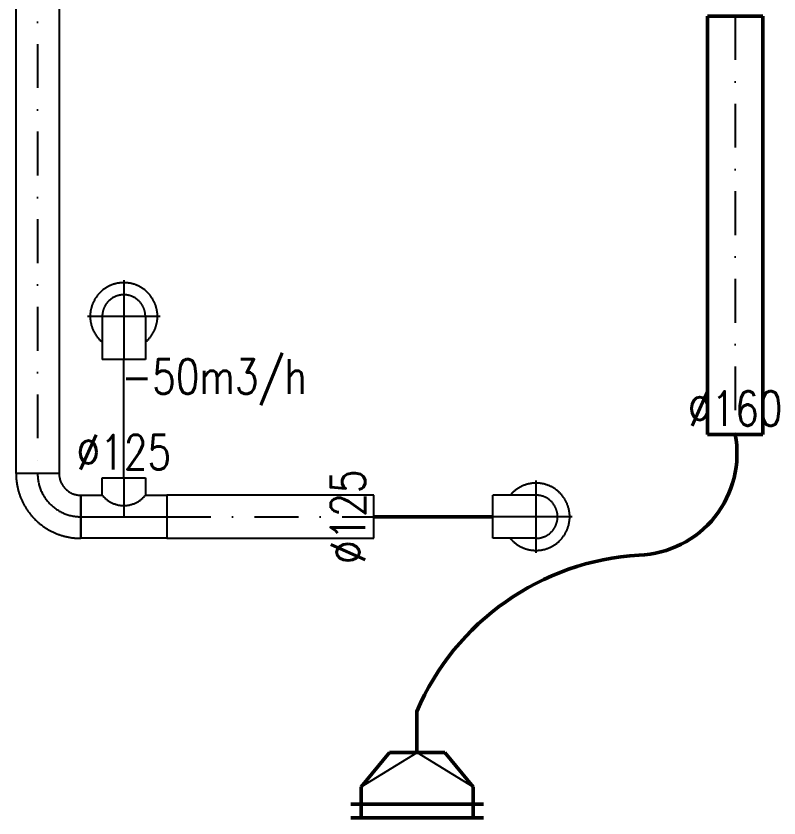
# Model space of a CAD drawing. Header units: millimetres. Extents: x -5302 to 21798, y 61486 to 66330.
# Drawn here: x -2739 to -527, y 61611 to 63936 of the extents above; entities that cross this region are included whole.
import ezdxf
from ezdxf.enums import TextEntityAlignment as Align

# ---------------------------------------------------------------- set-up
doc = ezdxf.new("R2010")
doc.units = ezdxf.units.MM
doc.header["$LTSCALE"] = 10
for name, pattern in [('_aa', [1.4, 0.5, -0.2, 0.5, -0.2]), ('DASHDOT', [25.4, 12.7, -6.35, 0, -6.35]), ('KOLEJE', [0])]:
    doc.linetypes.add(name, pattern=pattern)
doc.layers.get('0').update_dxf_attribs({"color": 3})
for name, color, linetype, lineweight in [('V-flexo_osy', 3, 'KOLEJE', 50), ('V-objekty', 3, 'Continuous', 50), ('V-tvarovky', 3, 'Continuous', 50)]:
    doc.layers.add(name, color=color, linetype=linetype, lineweight=lineweight)
for name, color, linetype in [('V-tvarovky-popis', 3, 'Continuous'), ('VZT_EXHAUST', 3, '_aa'), ('VZT_EXHAUST-popis', 3, 'Continuous'), ('VZT_pomocná', 3, 'Continuous')]:
    doc.layers.add(name, color=color, linetype=linetype)
doc.styles.get("Standard").update_dxf_attribs({"font": 'simplex.shx', "width": 0.8})
doc.linetypes.add('KOLEJE_2', pattern='A,2,[141,CADKON.SHX,S=3,R=0,X=0,Y=0],1.5', length=3.5)

# ---------------------------------------------------------------- blocks, each defined once
blk = doc.blocks.new('*U79', base_point=(162.5, 40))
at = {"color": 0, "linetype": 'ByBlock', "lineweight": -2, "ltscale": 2000}
for points in [[(0, 0), (325, 0), (325, 40), (0, 40), (0, 0)], [(0, 0), (-30, 0)], [(325, 0), (355, 0)]]:
    blk.add_lwpolyline(points, dxfattribs=at)
blk = doc.blocks.new('*U80')
at = {"color": 0, "linetype": 'ByBlock', "lineweight": -2, "ltscale": 2000}
for p, q in [((0, 162.5), (0, 192.5)), ((50, 162.5), (0, 162.5)), ((0, 162.5), (0, 162.5)), ((0, 162.5), (0, -162.5)), ((50, 162.5), (150, 80)), ((150, 80), (150, 80)), ((150, 80), (150, -80)), ((150, 80), (150, 80)), ((150, -80), (50, -162.5)), ((150, -80), (150, -80)), ((150, -80), (150, -80)), ((50, -162.5), (0, -162.5)), ((0, -162.5), (0, -192.5)), ((0, -162.5), (0, -162.5))]:
    blk.add_line(p, q, dxfattribs=at)
at = {"color": 2, "linetype": 'DASHDOT', "lineweight": 25, "ltscale": 2000}
for p, q in [((50, 162.5), (150, 0)), ((150, 0), (50, -162.5))]:
    blk.add_line(p, q, dxfattribs=at)
blk = doc.blocks.new('*U109', base_point=(0, 187.5))
at = {"color": 0, "lineweight": -2, "ltscale": 2000}
for p, q in [((0, 187.5), (0, 62.5)), ((0, 187.5), (0, 187.5)), ((0, 62.5), (0, 62.5)), ((62.5, 0), (187.5, 0)), ((62.5, 0), (62.5, 0)), ((187.5, 0), (187.5, 0))]:
    blk.add_line(p, q, dxfattribs=at)
at = {"color": 2, "linetype": 'DASHDOT', "lineweight": 25, "ltscale": 2000}
for p, q in [((0, 125), (0, 125)), ((125, 0), (125, 0))]:
    blk.add_line(p, q, dxfattribs=at)
at = {"color": 0, "lineweight": -2, "ltscale": 2000}
for radius in [187.5, 62.5]:
    blk.add_arc((0, 0), radius, 0, 90, dxfattribs=at)
at = {"color": 2, "linetype": 'DASHDOT', "lineweight": 25, "ltscale": 2000}
blk.add_arc((0, 0), 125, 0, 90, dxfattribs=at)
blk = doc.blocks.new('*U110', base_point=(-125, 0))
at = {"color": 0, "linetype": 'ByBlock', "lineweight": -2, "ltscale": 2000}
for p, q in [((-62.5, 112.5), (62.5, 112.5)), ((-62.5, 62.5), (-62.5, 112.5)), ((62.5, 112.5), (62.5, 62.5)), ((-125, 62.5), (-62.5, 62.5)), ((-125, 62.5), (-125, -62.5)), ((62.5, 62.5), (125, 62.5)), ((125, 62.5), (125, -62.5)), ((125, -62.5), (-125, -62.5))]:
    blk.add_line(p, q, dxfattribs=at)
at = {"color": 2, "linetype": 'DASHDOT', "lineweight": 25, "ltscale": 2000}
for p, q in [((0, 112.5), (0, 0)), ((-125, 0), (125, 0))]:
    blk.add_line(p, q, dxfattribs=at)
at = {"color": 0, "linetype": 'ByBlock', "lineweight": -2, "ltscale": 2000}
blk.add_arc((0, 112.5), 80, 218.6598, 321.3402, dxfattribs=at)
blk = doc.blocks.new('*U111')
at = {"color": 2, "linetype": 'DASHDOT', "lineweight": 25, "ltscale": 2000}
for p, q in [((0, 105), (0, -105)), ((-105, 0), (0, 0))]:
    blk.add_line(p, q, dxfattribs=at)
at = {"color": 0, "linetype": 'ByBlock', "lineweight": -2, "ltscale": 2000}
for p, q in [((0, 62.5), (125, 62.5)), ((125, 62.5), (125, -62.5)), ((0, -62.5), (125, -62.5))]:
    blk.add_line(p, q, dxfattribs=at)
at = {"color": 2, "linetype": 'KOLEJE', "lineweight": 25, "ltscale": 2000}
blk.add_lwpolyline([(0, 0), (125, 0)], dxfattribs=at)
at = {"color": 0, "linetype": 'ByBlock', "lineweight": -2, "ltscale": 2000}
for radius, start, end in [(97.6, 39.8056, 320.1944), (62.5, 90, 270)]:
    blk.add_arc((0, 0), radius, start, end, dxfattribs=at)
blk = doc.blocks.new('*U108')
at = {"color": 2, "linetype": 'DASHDOT', "lineweight": 25, "ltscale": 2000}
for p, q in [((0, 105), (0, -105)), ((-105, 0), (0, 0))]:
    blk.add_line(p, q, dxfattribs=at)
at = {"color": 0, "linetype": 'ByBlock', "lineweight": -2, "ltscale": 2000}
for p, q in [((0, 62.5), (125, 62.5)), ((125, 62.5), (125, -62.5)), ((0, -62.5), (125, -62.5))]:
    blk.add_line(p, q, dxfattribs=at)
at = {"color": 2, "linetype": 'KOLEJE', "lineweight": 25, "ltscale": 2000}
blk.add_lwpolyline([(0, 0), (125, 0)], dxfattribs=at)
at = {"color": 0, "linetype": 'ByBlock', "lineweight": -2, "ltscale": 2000}
for radius, start, end in [(97.6, 39.8056, 320.1944), (62.5, 90, 270)]:
    blk.add_arc((0, 0), radius, start, end, dxfattribs=at)
blk = doc.blocks.new('*U216', base_point=(0, 80))
at = {"color": 0, "linetype": 'ByBlock', "lineweight": -2}
for p, q in [((0, 160), (0, 0)), ((1213.19, 160), (0, 160)), ((1213.19, 0), (1213.19, 160)), ((0, 0), (1213.19, 0))]:
    blk.add_line(p, q, dxfattribs=at)
at = {"color": 2, "linetype": 'DASHDOT', "lineweight": 25}
blk.add_line((0, 80), (1213.19, 80), dxfattribs=at)
blk = doc.blocks.new('*U243', base_point=(0, 62.5))
at = {"color": 0, "linetype": 'ByBlock', "lineweight": -2, "ltscale": 2000}
for p, q in [((0, 125), (0, 0)), ((1500, 125), (0, 125)), ((1500, 0), (1500, 125)), ((0, 0), (1500, 0))]:
    blk.add_line(p, q, dxfattribs=at)
at = {"color": 2, "linetype": 'DASHDOT', "lineweight": 25}
blk.add_line((0, 62.5), (1500, 62.5), dxfattribs=at)
blk = doc.blocks.new('*U244', base_point=(0, 62.5))
at = {"color": 0, "linetype": 'ByBlock', "lineweight": -2, "ltscale": 2000}
for p, q in [((0, 125), (0, 0)), ((600, 125), (0, 125)), ((600, 0), (600, 125)), ((0, 0), (600, 0))]:
    blk.add_line(p, q, dxfattribs=at)
at = {"color": 2, "linetype": 'DASHDOT', "lineweight": 25}
blk.add_line((0, 62.5), (600, 62.5), dxfattribs=at)

msp = doc.modelspace()

# ---------------------------------------------------------------- linework, layer by layer
at = {"layer": 'V-flexo_osy', "linetype": 'KOLEJE_2', "ltscale": 2}
msp.add_lwpolyline([(-1577.5, 61800.7), (-1577.5, 61919.4, -0.284447), (-932.9, 62373, 0.459708), (-654.3, 62723.3, -35.033125)], format="xyb", dxfattribs=at)
msp.add_lwpolyline([(-1701.8, 62484.3), (-1356.6, 62484.3)], dxfattribs=at)
at = {"layer": 'VZT_pomocná', "ltscale": 2000}
msp.add_lwpolyline([(-2426.8, 62596.8), (-2426.8, 62940.5)], dxfattribs=at)

# ---------------------------------------------------------------- block references
at = {"layer": 'V-objekty', "ltscale": 2000, "rotation": 89.99999999999912}
msp.add_blockref('*U80', (-1576.6, 61650.7), dxfattribs=at)
at = {"layer": 'V-objekty', "ltscale": 2000}
msp.add_blockref('*U79', (-1576.6, 61650.7), dxfattribs=at)
at = {"layer": 'V-tvarovky', "ltscale": 2000, "xscale": -1, "rotation": 90}
msp.add_blockref('*U216', (-654.3, 63936.4), dxfattribs=at)
at = {"layer": 'VZT_EXHAUST', "ltscale": 200, "xscale": -1, "rotation": 89.99999999999784}
msp.add_blockref('*U243', (-2676.8, 64109.3), dxfattribs=at)
at = {"layer": 'VZT_EXHAUST', "ltscale": 200}
for name, p, rotation in [('*U111', (-2426.8, 63065.5), 269.999999999992), ('*U109', (-2551.8, 62421.8), 179.9999999999932), ('*U108', (-1231.6, 62484.3), 179.9999999999932)]:
    msp.add_blockref(name, p, dxfattribs=dict(at, rotation=rotation))
for name, p in [('*U110', (-2551.8, 62484.3)), ('*U244', (-2301.8, 62484.3))]:
    msp.add_blockref(name, p, dxfattribs=at)

# ---------------------------------------------------------------- texts
at = {"layer": 'V-tvarovky-popis', "color": 3, "width": 0.8}
msp.add_text('%%c160', height=100, dxfattribs=at).set_placement((-654.3, 62748.2), align=Align.CENTER)
at = {"layer": 'VZT_EXHAUST-popis', "color": 3, "ltscale": 2000, "width": 0.8}
msp.add_text('-50m3/h', height=100, rotation=360, dxfattribs=at).set_placement((-2164.7, 62841), align=Align.CENTER)
at = {"layer": 'VZT_EXHAUST-popis', "color": 3, "width": 0.8}
msp.add_text('%%c125', height=100, dxfattribs=at).set_placement((-2426.8, 62621.8), align=Align.CENTER)
msp.add_text('%%c125', height=100, rotation=90, dxfattribs=at).set_placement((-1726.8, 62484.3), align=Align.CENTER)

doc.saveas('drawing.dxf')
